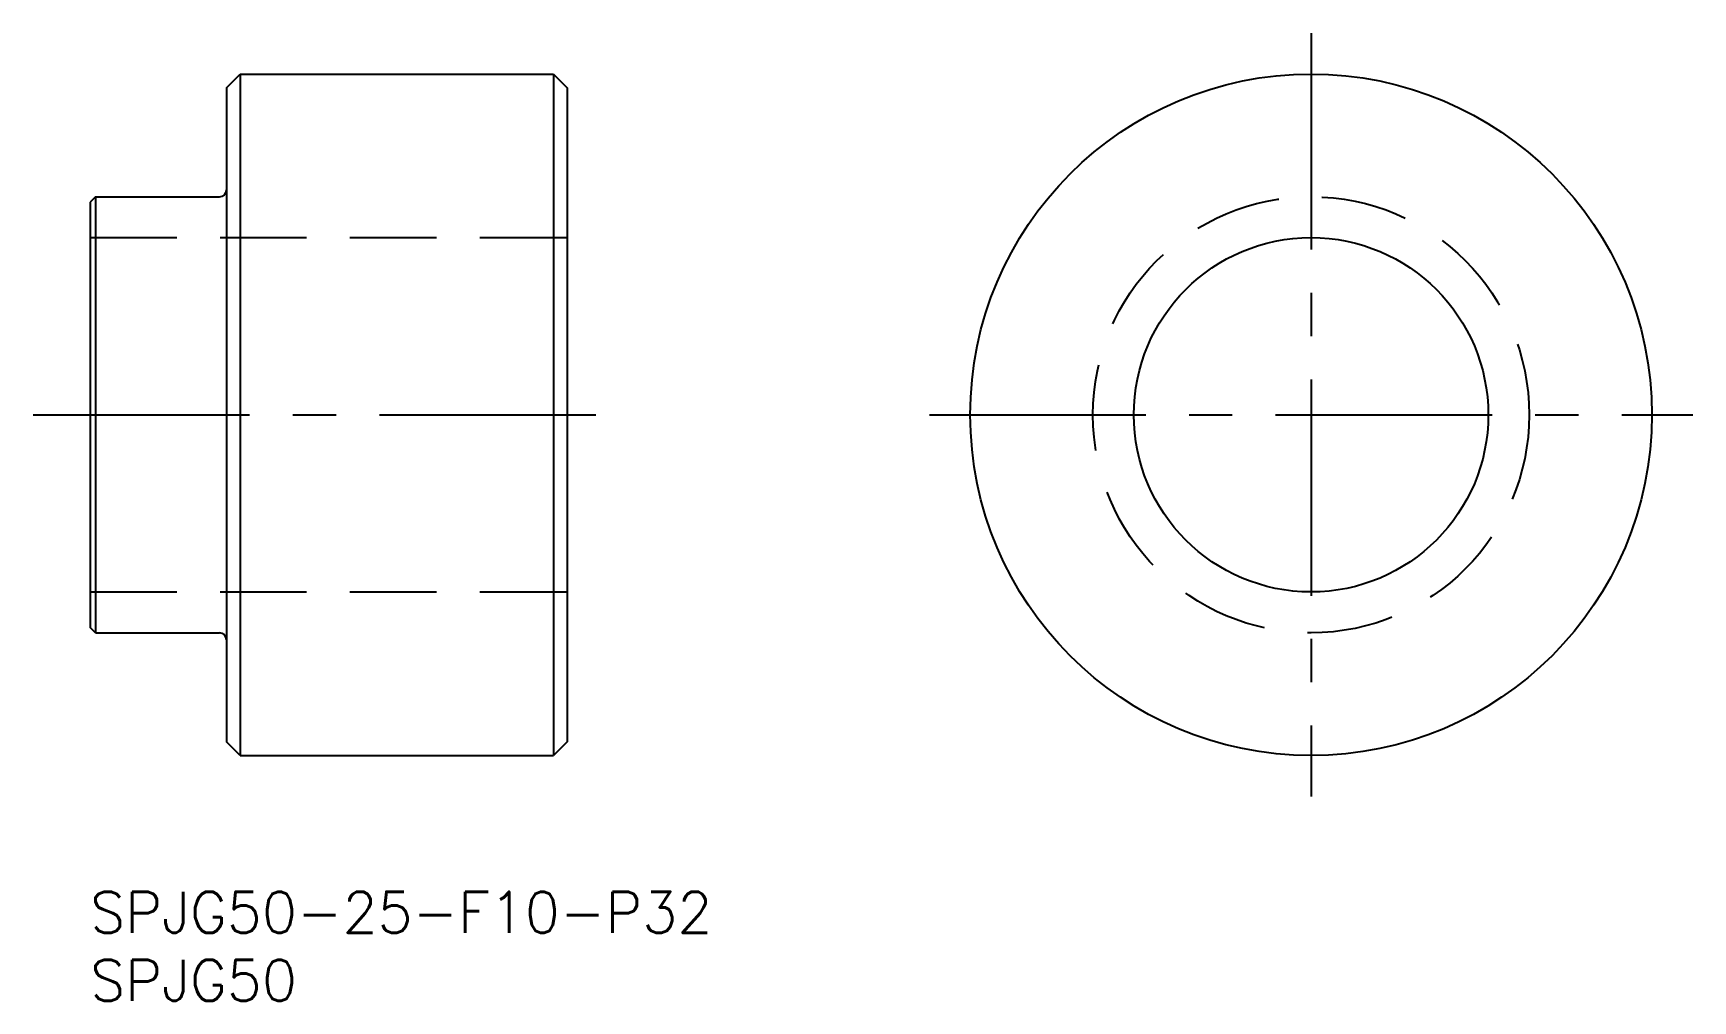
# Model space of a CAD drawing. Extents: x -4 to 118, y -8 to 63.
import ezdxf

# ---------------------------------------------------------------- set-up
doc = ezdxf.new("R2010")
doc.units = 0
doc.header["$LTSCALE"] = 0.5
doc.linetypes.add('CENTER', pattern=[50.8, 31.75, -6.35, 6.35, -6.35])
doc.linetypes.add('DASHED', pattern=[19.05, 12.7, -6.35])
for name, color, linetype in [('MSM_CENTER', 1, 'CENTER'), ('MSM_CONTINUOUS', 7, 'CONTINUOUS'), ('MSM_DASHED', 4, 'DASHED'), ('MSM_PART_NUMBER', 7, 'CONTINUOUS')]:
    doc.layers.add(name, color=color, linetype=linetype)
doc.styles.get("Standard").update_dxf_attribs({"font": 'txt.shx', "height": 3, "bigfont": 'bigfont.shx'})

# ---------------------------------------------------------------- blocks, each defined once
blk = doc.blocks.new('*U4')
at = {"layer": 'MSM_PART_NUMBER'}
blk.add_text('SPJG50-25-F10-P32', height=3, dxfattribs=at).set_placement((0, -3))
blk = doc.blocks.new('*U5')
at = {"layer": 'MSM_PART_NUMBER'}
blk.add_text('SPJG50', height=3, dxfattribs=at).set_placement((0, -8))

msp = doc.modelspace()

# ---------------------------------------------------------------- linework, layer by layer
at = {"layer": 'MSM_CENTER'}
for p, q in [((89.56, 63), (89.56, 7)), ((-4.18, 35), (38.02, 35)), ((61.56, 35), (117.56, 35))]:
    msp.add_line(p, q, dxfattribs=at)
at = {"layer": 'MSM_CONTINUOUS'}
for p, q in [((10, 59), (11, 60)), ((11, 60), (11, 10)), ((11, 60), (34, 60)), ((34, 60), (34, 10)), ((34, 60), (35, 59)), ((10, 59), (10, 11)), ((35, 59), (35, 11)), ((0.4, 51), (0, 50.6)), ((0, 50.6), (0, 19.4)), ((0.4, 51), (9.5, 51)), ((0.4, 51), (0.4, 19)), ((0.4, 19), (0, 19.4)), ((0.4, 19), (9.5, 19)), ((11, 10), (10, 11)), ((35, 11), (34, 10)), ((11, 10), (34, 10))]:
    msp.add_line(p, q, dxfattribs=at)
for radius in [25, 13]:
    msp.add_circle((89.56, 35), radius, dxfattribs=at)
for centre, start, end in [((9.5, 51.5), 270, 0), ((9.5, 18.5), 0, 90)]:
    msp.add_arc(centre, 0.5, start, end, dxfattribs=at)
at = {"layer": 'MSM_DASHED'}
for p, q in [((0, 48), (35, 48)), ((0, 22), (35, 22))]:
    msp.add_line(p, q, dxfattribs=at)
msp.add_circle((89.56, 35), 16, dxfattribs=at)

# ---------------------------------------------------------------- block references
at = {"layer": 'MSM_CONTINUOUS'}
for name in ['*U4', '*U5']:
    msp.add_blockref(name, (0, 0), dxfattribs=at)

doc.saveas('drawing.dxf')
